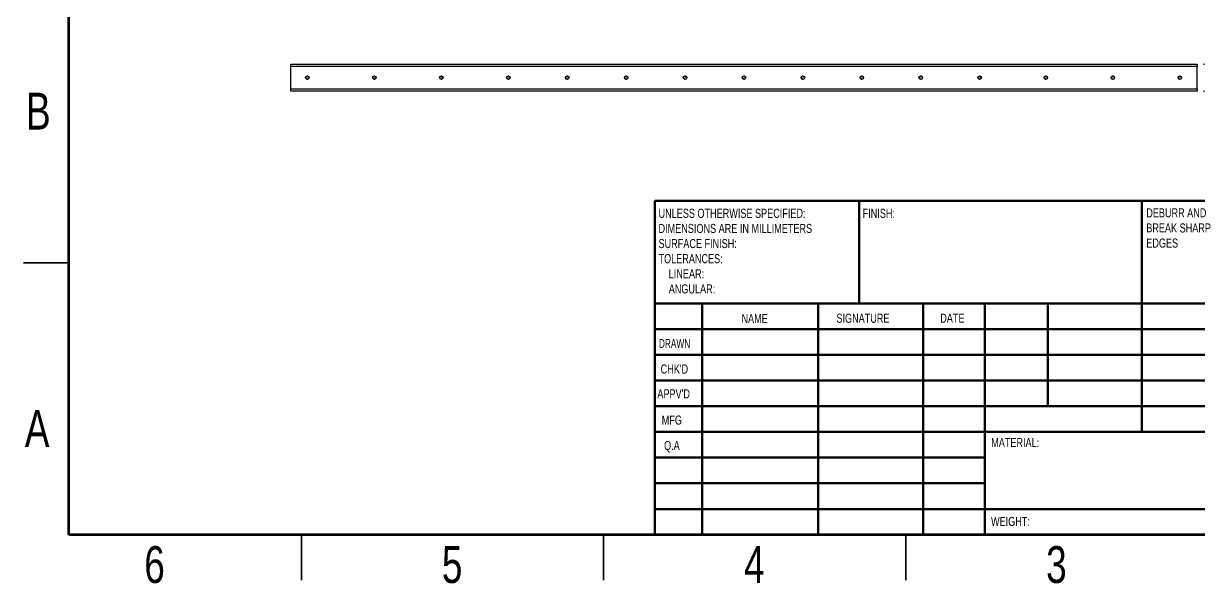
# Model space of a CAD drawing. Header units: millimetres. Extents: x 2 to 295, y 2 to 208.
# Drawn here: x 2.5 to 197, y 1.9 to 94.6 of the extents above; entities that cross this region are included whole.
import ezdxf

# ---------------------------------------------------------------- set-up
doc = ezdxf.new("R2010")
doc.units = ezdxf.units.MM
doc.styles.add('SLDTEXTSTYLE0', font='TXT', dxfattribs={"width": 0.686449})
doc.styles.add('SLDTEXTSTYLE1', font='TXT', dxfattribs={"width": 0.75})
doc.dimstyles.new('SLDDIMSTYLE0', dxfattribs={"dimtxt": 2.5, "dimasz": 3.302, "dimexe": 0, "dimexo": 0.0625, "dimtad": 1, "dimlfac": 10, "dimrnd": 1e-09, "dimzin": 12, "dimdsep": 46, "dimtxsty": 'SLDTEXTSTYLE1', "dimsah": 1, "dimcen": 0.09, "dimadec": 0, "dimazin": 3, "dimtfac": 1, "dimtmove": 0, "dimatfit": 0, "dimfxl": 1, "dimfrac": 2, "dimtolj": 1, "dimtzin": 12, "dimarcsym": 0})

# ---------------------------------------------------------------- blocks, each defined once
blk = doc.blocks.new('SW_NOTE_0')
at = {"color": 0, "linetype": 'Continuous', "lineweight": 0, "char_height": 1.5, "attachment_point": 1, "style": 'SLDTEXTSTYLE1'}
for s, insert in [('UNLESS OTHERWISE SPECIFIED:', (0, 1.93)), ('DIMENSIONS ARE IN MILLIMETERS', (0, -0.57)), ('SURFACE FINISH:', (0, -3.07)), ('TOLERANCES:', (0, -5.57)), ('LINEAR:', (1.69, -8.07)), ('ANGULAR:', (1.69, -10.57))]:
    blk.add_mtext(s, dxfattribs=dict(at, insert=insert))
blk = doc.blocks.new('SW_NOTE_0_1')
at = {"color": 0, "linetype": 'Continuous', "lineweight": 0, "char_height": 1.5, "attachment_point": 1, "style": 'SLDTEXTSTYLE1'}
for s, insert in [('DEBURR AND', (0, 1.93)), ('BREAK SHARP', (0, -0.57)), ('EDGES', (0, -3.07))]:
    blk.add_mtext(s, dxfattribs=dict(at, insert=insert))
blk = doc.blocks.new('_D_4')
at = {"color": 7, "linetype": 'Continuous', "lineweight": 0}
for p, q in [((206.74, 87.86), (206.74, 94.21)), ((197.74, 87.86), (207.74, 87.86)), ((206.74, 83.36), (206.74, 87.86)), ((197.74, 83.36), (207.74, 83.36)), ((206.74, 83.36), (206.74, 77.01))]:
    blk.add_line(p, q, dxfattribs=at)
at = {"color": 7, "linetype": 'Continuous', "lineweight": 18}
for points in [[(206.74, 87.86), (207.25, 91.16), (206.23, 91.16)], [(206.74, 83.36), (206.23, 80.06), (207.25, 80.06)]]:
    blk.add_solid(points, dxfattribs=at)
at = {"color": 7, "linetype": 'Continuous', "lineweight": 18, "insert": (203.52, 80.61), "char_height": 2.5, "attachment_point": 1, "rotation": 90, "style": 'SLDTEXTSTYLE1'}
blk.add_mtext('45,00', dxfattribs=at)
blk = doc.blocks.new('SW_DOWELSYMBOL_0')
at = {"linetype": 'Continuous', "lineweight": 0}
h = blk.add_hatch(color=0, dxfattribs=at)
edge = h.paths.add_edge_path(flags=0)
edge.add_arc((0, 0), 0.3, 180, 270)
edge.add_line((0, -0.3), (0, 0))
edge.add_line((0, 0), (-0.3, 0))
h = blk.add_hatch(color=0, dxfattribs=at)
edge = h.paths.add_edge_path(flags=0)
edge.add_arc((0, 0), 0.3, 0, 90)
edge.add_line((0, 0.3), (0, 0))
edge.add_line((0, 0), (0.3, 0))
at = {"color": 0, "linetype": 'Continuous', "lineweight": 0}
blk.add_circle((0, 0), 0.3, dxfattribs=at)
blk = doc.blocks.new('SW_DOWELSYMBOL_1')
at = {"linetype": 'Continuous', "lineweight": 0}
h = blk.add_hatch(color=0, dxfattribs=at)
edge = h.paths.add_edge_path(flags=0)
edge.add_arc((0, 0), 0.3, 180, 270)
edge.add_line((0, -0.3), (0, 0))
edge.add_line((0, 0), (-0.3, 0))
h = blk.add_hatch(color=0, dxfattribs=at)
edge = h.paths.add_edge_path(flags=0)
edge.add_arc((0, 0), 0.3, 0, 90)
edge.add_line((0, 0.3), (0, 0))
edge.add_line((0, 0), (0.3, 0))
at = {"color": 0, "linetype": 'Continuous', "lineweight": 0}
blk.add_circle((0, 0), 0.3, dxfattribs=at)
blk = doc.blocks.new('SW_DOWELSYMBOL_2')
at = {"linetype": 'Continuous', "lineweight": 0}
h = blk.add_hatch(color=0, dxfattribs=at)
edge = h.paths.add_edge_path(flags=0)
edge.add_arc((0, 0), 0.3, 180, 270)
edge.add_line((0, -0.3), (0, 0))
edge.add_line((0, 0), (-0.3, 0))
h = blk.add_hatch(color=0, dxfattribs=at)
edge = h.paths.add_edge_path(flags=0)
edge.add_arc((0, 0), 0.3, 0, 90)
edge.add_line((0, 0.3), (0, 0))
edge.add_line((0, 0), (0.3, 0))
at = {"color": 0, "linetype": 'Continuous', "lineweight": 0}
blk.add_circle((0, 0), 0.3, dxfattribs=at)
blk = doc.blocks.new('SW_DOWELSYMBOL_3')
at = {"linetype": 'Continuous', "lineweight": 0}
h = blk.add_hatch(color=0, dxfattribs=at)
edge = h.paths.add_edge_path(flags=0)
edge.add_arc((0, 0), 0.3, 180, 270)
edge.add_line((0, -0.3), (0, 0))
edge.add_line((0, 0), (-0.3, 0))
h = blk.add_hatch(color=0, dxfattribs=at)
edge = h.paths.add_edge_path(flags=0)
edge.add_arc((0, 0), 0.3, 0, 90)
edge.add_line((0, 0.3), (0, 0))
edge.add_line((0, 0), (0.3, 0))
at = {"color": 0, "linetype": 'Continuous', "lineweight": 0}
blk.add_circle((0, 0), 0.3, dxfattribs=at)
blk = doc.blocks.new('SW_DOWELSYMBOL_4')
at = {"linetype": 'Continuous', "lineweight": 0}
h = blk.add_hatch(color=0, dxfattribs=at)
edge = h.paths.add_edge_path(flags=0)
edge.add_arc((0, 0), 0.3, 180, 270)
edge.add_line((0, -0.3), (0, 0))
edge.add_line((0, 0), (-0.3, 0))
h = blk.add_hatch(color=0, dxfattribs=at)
edge = h.paths.add_edge_path(flags=0)
edge.add_arc((0, 0), 0.3, 0, 90)
edge.add_line((0, 0.3), (0, 0))
edge.add_line((0, 0), (0.3, 0))
at = {"color": 0, "linetype": 'Continuous', "lineweight": 0}
blk.add_circle((0, 0), 0.3, dxfattribs=at)
blk = doc.blocks.new('SW_DOWELSYMBOL_5')
at = {"linetype": 'Continuous', "lineweight": 0}
h = blk.add_hatch(color=0, dxfattribs=at)
edge = h.paths.add_edge_path(flags=0)
edge.add_arc((0, 0), 0.3, 180, 270)
edge.add_line((0, -0.3), (0, 0))
edge.add_line((0, 0), (-0.3, 0))
h = blk.add_hatch(color=0, dxfattribs=at)
edge = h.paths.add_edge_path(flags=0)
edge.add_arc((0, 0), 0.3, 0, 90)
edge.add_line((0, 0.3), (0, 0))
edge.add_line((0, 0), (0.3, 0))
at = {"color": 0, "linetype": 'Continuous', "lineweight": 0}
blk.add_circle((0, 0), 0.3, dxfattribs=at)
blk = doc.blocks.new('SW_DOWELSYMBOL_6')
at = {"linetype": 'Continuous', "lineweight": 0}
h = blk.add_hatch(color=0, dxfattribs=at)
edge = h.paths.add_edge_path(flags=0)
edge.add_arc((0, 0), 0.3, 180, 270)
edge.add_line((0, -0.3), (0, 0))
edge.add_line((0, 0), (-0.3, 0))
h = blk.add_hatch(color=0, dxfattribs=at)
edge = h.paths.add_edge_path(flags=0)
edge.add_arc((0, 0), 0.3, 0, 90)
edge.add_line((0, 0.3), (0, 0))
edge.add_line((0, 0), (0.3, 0))
at = {"color": 0, "linetype": 'Continuous', "lineweight": 0}
blk.add_circle((0, 0), 0.3, dxfattribs=at)
blk = doc.blocks.new('SW_DOWELSYMBOL_7')
at = {"linetype": 'Continuous', "lineweight": 0}
h = blk.add_hatch(color=0, dxfattribs=at)
edge = h.paths.add_edge_path(flags=0)
edge.add_arc((0, 0), 0.3, 180, 270)
edge.add_line((0, -0.3), (0, 0))
edge.add_line((0, 0), (-0.3, 0))
h = blk.add_hatch(color=0, dxfattribs=at)
edge = h.paths.add_edge_path(flags=0)
edge.add_arc((0, 0), 0.3, 0, 90)
edge.add_line((0, 0.3), (0, 0))
edge.add_line((0, 0), (0.3, 0))
at = {"color": 0, "linetype": 'Continuous', "lineweight": 0}
blk.add_circle((0, 0), 0.3, dxfattribs=at)
blk = doc.blocks.new('SW_DOWELSYMBOL_8')
at = {"linetype": 'Continuous', "lineweight": 0}
h = blk.add_hatch(color=0, dxfattribs=at)
edge = h.paths.add_edge_path(flags=0)
edge.add_arc((0, 0), 0.3, 180, 270)
edge.add_line((0, -0.3), (0, 0))
edge.add_line((0, 0), (-0.3, 0))
h = blk.add_hatch(color=0, dxfattribs=at)
edge = h.paths.add_edge_path(flags=0)
edge.add_arc((0, 0), 0.3, 0, 90)
edge.add_line((0, 0.3), (0, 0))
edge.add_line((0, 0), (0.3, 0))
at = {"color": 0, "linetype": 'Continuous', "lineweight": 0}
blk.add_circle((0, 0), 0.3, dxfattribs=at)
blk = doc.blocks.new('SW_DOWELSYMBOL_9')
at = {"linetype": 'Continuous', "lineweight": 0}
h = blk.add_hatch(color=0, dxfattribs=at)
edge = h.paths.add_edge_path(flags=0)
edge.add_arc((0, 0), 0.3, 180, 270)
edge.add_line((0, -0.3), (0, 0))
edge.add_line((0, 0), (-0.3, 0))
h = blk.add_hatch(color=0, dxfattribs=at)
edge = h.paths.add_edge_path(flags=0)
edge.add_arc((0, 0), 0.3, 0, 90)
edge.add_line((0, 0.3), (0, 0))
edge.add_line((0, 0), (0.3, 0))
at = {"color": 0, "linetype": 'Continuous', "lineweight": 0}
blk.add_circle((0, 0), 0.3, dxfattribs=at)
blk = doc.blocks.new('SW_DOWELSYMBOL_10')
at = {"linetype": 'Continuous', "lineweight": 0}
h = blk.add_hatch(color=0, dxfattribs=at)
edge = h.paths.add_edge_path(flags=0)
edge.add_arc((0, 0), 0.3, 180, 270)
edge.add_line((0, -0.3), (0, 0))
edge.add_line((0, 0), (-0.3, 0))
h = blk.add_hatch(color=0, dxfattribs=at)
edge = h.paths.add_edge_path(flags=0)
edge.add_arc((0, 0), 0.3, 0, 90)
edge.add_line((0, 0.3), (0, 0))
edge.add_line((0, 0), (0.3, 0))
at = {"color": 0, "linetype": 'Continuous', "lineweight": 0}
blk.add_circle((0, 0), 0.3, dxfattribs=at)
blk = doc.blocks.new('SW_DOWELSYMBOL_11')
at = {"linetype": 'Continuous', "lineweight": 0}
h = blk.add_hatch(color=0, dxfattribs=at)
edge = h.paths.add_edge_path(flags=0)
edge.add_arc((0, 0), 0.3, 180, 270)
edge.add_line((0, -0.3), (0, 0))
edge.add_line((0, 0), (-0.3, 0))
h = blk.add_hatch(color=0, dxfattribs=at)
edge = h.paths.add_edge_path(flags=0)
edge.add_arc((0, 0), 0.3, 0, 90)
edge.add_line((0, 0.3), (0, 0))
edge.add_line((0, 0), (0.3, 0))
at = {"color": 0, "linetype": 'Continuous', "lineweight": 0}
blk.add_circle((0, 0), 0.3, dxfattribs=at)
blk = doc.blocks.new('SW_DOWELSYMBOL_12')
at = {"linetype": 'Continuous', "lineweight": 0}
h = blk.add_hatch(color=0, dxfattribs=at)
edge = h.paths.add_edge_path(flags=0)
edge.add_arc((0, 0), 0.3, 180, 270)
edge.add_line((0, -0.3), (0, 0))
edge.add_line((0, 0), (-0.3, 0))
h = blk.add_hatch(color=0, dxfattribs=at)
edge = h.paths.add_edge_path(flags=0)
edge.add_arc((0, 0), 0.3, 0, 90)
edge.add_line((0, 0.3), (0, 0))
edge.add_line((0, 0), (0.3, 0))
at = {"color": 0, "linetype": 'Continuous', "lineweight": 0}
blk.add_circle((0, 0), 0.3, dxfattribs=at)
blk = doc.blocks.new('SW_DOWELSYMBOL_13')
at = {"linetype": 'Continuous', "lineweight": 0}
h = blk.add_hatch(color=0, dxfattribs=at)
edge = h.paths.add_edge_path(flags=0)
edge.add_arc((0, 0), 0.3, 180, 270)
edge.add_line((0, -0.3), (0, 0))
edge.add_line((0, 0), (-0.3, 0))
h = blk.add_hatch(color=0, dxfattribs=at)
edge = h.paths.add_edge_path(flags=0)
edge.add_arc((0, 0), 0.3, 0, 90)
edge.add_line((0, 0.3), (0, 0))
edge.add_line((0, 0), (0.3, 0))
at = {"color": 0, "linetype": 'Continuous', "lineweight": 0}
blk.add_circle((0, 0), 0.3, dxfattribs=at)
blk = doc.blocks.new('SW_DOWELSYMBOL_14')
at = {"linetype": 'Continuous', "lineweight": 0}
h = blk.add_hatch(color=0, dxfattribs=at)
edge = h.paths.add_edge_path(flags=0)
edge.add_arc((0, 0), 0.3, 180, 270)
edge.add_line((0, -0.3), (0, 0))
edge.add_line((0, 0), (-0.3, 0))
h = blk.add_hatch(color=0, dxfattribs=at)
edge = h.paths.add_edge_path(flags=0)
edge.add_arc((0, 0), 0.3, 0, 90)
edge.add_line((0, 0.3), (0, 0))
edge.add_line((0, 0), (0.3, 0))
at = {"color": 0, "linetype": 'Continuous', "lineweight": 0}
blk.add_circle((0, 0), 0.3, dxfattribs=at)

msp = doc.modelspace()

# ---------------------------------------------------------------- linework, layer by layer
at = {"color": 7, "linetype": 'Continuous', "lineweight": 70}
for p, q in [((10, 10), (10, 200)), ((287, 10), (10, 10))]:
    msp.add_line(p, q, dxfattribs=at)
at = {"color": 7, "linetype": 'Continuous', "lineweight": 25}
for p, q in [((46.7386, 87.8599), (196.7386, 87.8599)), ((46.7386, 87.4599), (46.7386, 87.8599)), ((196.7386, 87.8599), (196.7386, 87.4599)), ((196.7386, 87.4599), (46.7386, 87.4599)), ((46.7386, 83.7599), (46.7386, 87.4599)), ((196.7386, 83.7599), (196.7386, 87.4599)), ((46.7386, 83.7599), (196.7386, 83.7599)), ((46.7386, 83.3599), (46.7386, 83.7599)), ((196.7386, 83.7599), (196.7386, 83.3599)), ((196.7386, 83.3599), (46.7386, 83.3599))]:
    msp.add_line(p, q, dxfattribs=at)
at = {"color": 7, "linetype": 'Continuous', "lineweight": 50}
for p, q in [((107, 65.25), (287, 65.25)), ((107, 65.25), (107, 10)), ((140.8, 48.25), (140.8, 65.25)), ((187.6, 65.25), (187.6, 27)), ((287, 48.25), (107, 48.25)), ((114.8, 48.25), (114.8, 10)), ((133.991, 48.25), (133.991, 10)), ((151.3989, 48.25), (151.3989, 10)), ((161.6, 10), (161.6, 48.25)), ((172, 31.25), (172, 48.25)), ((205.8, 44), (107, 44)), ((205.8, 39.75), (107, 39.75)), ((205.8, 35.5), (107, 35.5)), ((205.8, 31.25), (107, 31.25)), ((161.6, 27), (107, 27)), ((161.6, 27), (287, 27)), ((161.6, 22.7499), (107, 22.7499)), ((161.6, 18.5), (107, 18.5)), ((107, 14.25), (287, 14.25))]:
    msp.add_line(p, q, dxfattribs=at)
at = {"color": 7, "linetype": 'Continuous', "lineweight": 35}
for p, q in [((10, 55), (2.5, 55)), ((48.5, 10), (48.5, 2.5)), ((98.5, 10), (98.5, 2.5)), ((148.5, 2.499), (148.5, 10.001)), ((148.5, 10), (148.5, 2.5))]:
    msp.add_line(p, q, dxfattribs=at)
at = {"color": 7, "linetype": 'Continuous', "lineweight": 25}
for centre in [(49.4801, 85.6099), (60.5661, 85.6099), (71.6521, 85.6099), (82.7386, 85.6099), (92.4886, 85.6099), (102.2386, 85.6099), (111.9886, 85.6099), (121.7386, 85.6099), (131.4886, 85.6099), (141.2386, 85.6099), (150.9886, 85.6099), (160.7386, 85.6099), (171.6896, 85.6099), (182.7756, 85.6099), (193.8616, 85.6099)]:
    msp.add_circle(centre, 0.3, dxfattribs=at)

# ---------------------------------------------------------------- block references
at = {"color": 7, "linetype": 'Continuous', "lineweight": 0}
for name, p in [('SW_DOWELSYMBOL_14', (49.4801, 85.6099)), ('SW_DOWELSYMBOL_10', (60.5661, 85.6099)), ('SW_DOWELSYMBOL_9', (71.6521, 85.6099)), ('SW_DOWELSYMBOL_13', (82.7386, 85.6099)), ('SW_DOWELSYMBOL_6', (92.4886, 85.6099)), ('SW_DOWELSYMBOL_5', (102.2386, 85.6099)), ('SW_DOWELSYMBOL_4', (111.9886, 85.6099)), ('SW_DOWELSYMBOL_0', (121.7386, 85.6099)), ('SW_DOWELSYMBOL_3', (131.4886, 85.6099)), ('SW_DOWELSYMBOL_2', (141.2386, 85.6099)), ('SW_DOWELSYMBOL_1', (150.9886, 85.6099)), ('SW_DOWELSYMBOL_12', (160.7386, 85.6099)), ('SW_DOWELSYMBOL_8', (171.6896, 85.6099)), ('SW_DOWELSYMBOL_7', (182.7756, 85.6099)), ('SW_DOWELSYMBOL_11', (193.8616, 85.6099)), ('SW_NOTE_0', (107.5937, 61.9874)), ('SW_NOTE_0_1', (188.3092, 62.0695))]:
    msp.add_blockref(name, p, dxfattribs=at)

# ---------------------------------------------------------------- texts
for s, insert, char_height, attachment_point, style in [('B', (4.9534, 83.1137), 6.096, 2, 'SLDTEXTSTYLE1'), ('FINISH:', (141.3713, 63.9193), 1.5, 1, 'SLDTEXTSTYLE1'), ('NAME', (121.3222, 46.5015), 1.5, 1, 'SLDTEXTSTYLE1'), ('SIGNATURE', (137.0336, 46.5618), 1.5, 1, 'SLDTEXTSTYLE1'), ('DATE', (154.2147, 46.5762), 1.5, 1, 'SLDTEXTSTYLE1'), ('DRAWN', (107.6434, 42.3848), 1.5, 1, 'SLDTEXTSTYLE0'), ("CHK'D", (107.9392, 38.1619), 1.5, 1, 'SLDTEXTSTYLE1'), ("APPV'D", (107.4017, 34.0659), 1.5, 1, 'SLDTEXTSTYLE1'), ('A', (4.7566, 30.6137), 6.096, 2, 'SLDTEXTSTYLE1'), ('MFG', (108.124, 29.7158), 1.5, 1, 'SLDTEXTSTYLE1'), ('Q.A', (108.509, 25.5047), 1.5, 1, 'SLDTEXTSTYLE1'), ('MATERIAL:', (162.6459, 25.9861), 1.5, 1, 'SLDTEXTSTYLE1'), ('WEIGHT:', (162.6178, 12.9493), 1.4986, 1, 'SLDTEXTSTYLE1'), ('6', (24.1886, 8.1137), 6.096, 2, 'SLDTEXTSTYLE1'), ('5', (73.4386, 8.1137), 6.096, 2, 'SLDTEXTSTYLE1'), ('4', (123.4386, 8.1137), 6.096, 2, 'SLDTEXTSTYLE1'), ('3', (173.4386, 8.1137), 6.096, 2, 'SLDTEXTSTYLE1')]:
    msp.add_mtext(s, dxfattribs=dict(at, insert=insert, char_height=char_height, attachment_point=attachment_point, style=style))

# ---------------------------------------------------------------- dimensions: what is measured, and where the dimension line sits
at = {"color": 7, "linetype": 'Continuous', "lineweight": 18}
dim = msp.add_linear_dim(base=(206.7386, 87.8599), p1=(196.7386, 83.3599), p2=(196.7386, 87.8599), angle=90, dimstyle='SLDDIMSTYLE0', dxfattribs=at)
dim.commit()
dim.dimension.update_dxf_attribs({"geometry": '_D_4', "text_midpoint": (206.7386, 84.766), "dimtype": 160})

doc.saveas('drawing.dxf')
